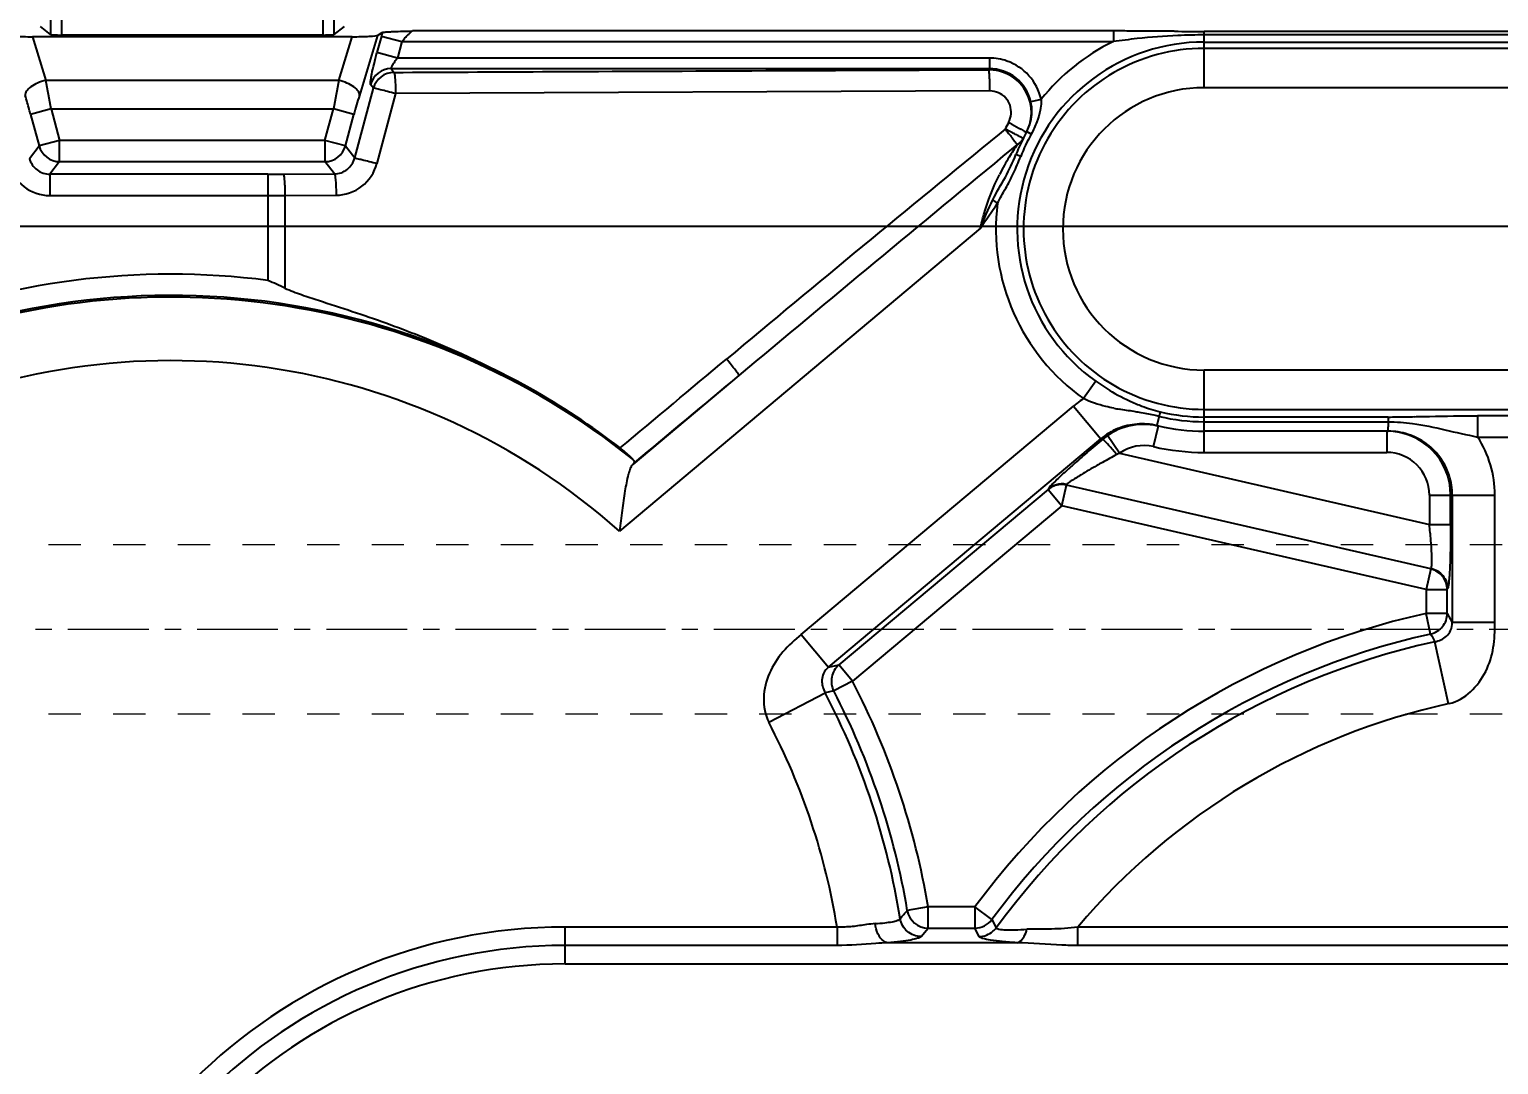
# Model space of a CAD drawing. Header units: millimetres. Extents: x 1727 to 4210, y -6182 to 759.
# Drawn here: x 2454.1 to 2523.4, y -2658.3 to -2609.5 of the extents above; entities that cross this region are included whole.
import ezdxf

# ---------------------------------------------------------------- set-up
doc = ezdxf.new("R2010")
doc.units = ezdxf.units.MM
doc.header["$LTSCALE"] = 16.335
doc.header["$PDMODE"] = 3
doc.header["$PDSIZE"] = 0.3125
doc.linetypes.add('CENTER', pattern=[0.6, 0.375, -0.075, 0.075, -0.075])
doc.linetypes.add('HIDDEN', pattern=[0.2, 0.1, -0.1])
doc.layers.get('0').update_dxf_attribs({"linetype": 'CONTINUOUS'})
doc.layers.get('Defpoints').update_dxf_attribs({"linetype": 'CONTINUOUS'})
doc.layers.add('cool', color=153, linetype='HIDDEN', lineweight=9)
doc.layers.add('dim', color=82, linetype='CONTINUOUS', lineweight=9)
doc.layers.add('DEFAULT_2', color=8, linetype='HIDDEN')
doc.styles.get("Standard").update_dxf_attribs({"font": 'txt', "width": 0.8})
doc.dimstyles.new('mold', dxfattribs={"dimtxt": 8, "dimasz": 5, "dimexe": 0, "dimexo": 0, "dimgap": 0, "dimtad": 1, "dimzin": 1, "dimtxsty": 'Standard', "dimcen": 0, "dimclrd": 4, "dimclre": 4, "dimclrt": 6, "dimazin": 0, "dimtfac": 1, "dimtofl": 0, "dimtmove": 0, "dimatfit": 3, "dimfxl": 0, "dimarcsym": 0})

# ---------------------------------------------------------------- blocks, each defined once
blk = doc.blocks.new('124')
at = {"layer": 'cool', "ltscale": 0.932966}
for p, q in [((10.142, -1344.709), (401.482, -1344.709)), ((10.142, -1352.709), (401.482, -1352.709))]:
    blk.add_line(p, q, dxfattribs=at)
at = {"layer": 'cool', "color": 1, "linetype": 'CENTER', "ltscale": 0.621977}
blk.add_line((-4.188, -1348.709), (415.812, -1348.709), dxfattribs=at)
blk = doc.blocks.new('*D602')
at = {"layer": 'Defpoints', "color": 0}
for p in [(2345.796, -2653.769), (2405.373, -2653.769), (2562.273, -2707.769)]:
    blk.add_point(p, dxfattribs=at)
at = {"layer": 'dim', "color": 4, "lineweight": -2}
blk.add_line((2405.373, -2653.769), (2330.462, -2653.769), dxfattribs=at)
at = {"layer": 'dim', "color": 6, "insert": (2338.129, -2650.852), "char_height": 5, "attachment_point": 5}
blk.add_mtext('54,00', dxfattribs=at)
blk = doc.blocks.new('*D603')
at = {"layer": 'Defpoints', "color": 0}
for p in [(2345.796, -2637.769), (2383.621, -2637.769), (2562.273, -2707.769)]:
    blk.add_point(p, dxfattribs=at)
at = {"layer": 'dim', "color": 4, "lineweight": -2}
blk.add_line((2383.621, -2637.769), (2331.129, -2637.769), dxfattribs=at)
at = {"layer": 'dim', "color": 6, "insert": (2338.462, -2634.852), "char_height": 5, "attachment_point": 5}
blk.add_mtext('70,00', dxfattribs=at)
blk = doc.blocks.new('*D604')
at = {"layer": 'Defpoints', "color": 0}
for p in [(2345.796, -2618.766), (2558.973, -2618.766), (2562.273, -2707.769)]:
    blk.add_point(p, dxfattribs=at)
at = {"layer": 'dim', "color": 4, "lineweight": -2}
blk.add_line((2558.973, -2618.766), (2330.462, -2618.766), dxfattribs=at)
at = {"layer": 'dim', "color": 6, "insert": (2338.129, -2615.849), "char_height": 5, "attachment_point": 5}
blk.add_mtext('89,00', dxfattribs=at)
blk = doc.blocks.new('*D605')
at = {"layer": 'Defpoints', "color": 0}
for p in [(2345.796, -2599.769), (2557.873, -2599.769), (2562.273, -2707.769)]:
    blk.add_point(p, dxfattribs=at)
at = {"layer": 'dim', "color": 4, "lineweight": -2}
blk.add_line((2557.873, -2599.769), (2328.462, -2599.769), dxfattribs=at)
at = {"layer": 'dim', "color": 6, "insert": (2337.129, -2596.852), "char_height": 5, "attachment_point": 5}
blk.add_mtext('108,00', dxfattribs=at)
blk = doc.blocks.new('*D606')
at = {"layer": 'Defpoints', "color": 0}
for p in [(2345.796, -2608.769), (2419.873, -2608.769), (2562.273, -2707.769)]:
    blk.add_point(p, dxfattribs=at)
at = {"layer": 'dim', "color": 4, "lineweight": -2}
blk.add_line((2419.873, -2608.769), (2330.462, -2608.769), dxfattribs=at)
at = {"layer": 'dim', "color": 6, "insert": (2338.129, -2605.852), "char_height": 5, "attachment_point": 5}
blk.add_mtext('99,00', dxfattribs=at)
blk = doc.blocks.new('*D607')
at = {"layer": 'Defpoints', "color": 0}
for p in [(2345.796, -2557.769), (2383.473, -2557.769), (2562.273, -2707.769)]:
    blk.add_point(p, dxfattribs=at)
at = {"layer": 'dim', "color": 4, "lineweight": -2}
blk.add_line((2383.473, -2557.769), (2328.462, -2557.769), dxfattribs=at)
at = {"layer": 'dim', "color": 6, "insert": (2337.129, -2554.852), "char_height": 5, "attachment_point": 5}
blk.add_mtext('150,00', dxfattribs=at)
blk = doc.blocks.new('*D608')
at = {"layer": 'Defpoints', "color": 0}
for p in [(2345.796, -2582.769), (2403.159, -2582.769), (2562.273, -2707.769)]:
    blk.add_point(p, dxfattribs=at)
at = {"layer": 'dim', "color": 4, "lineweight": -2}
blk.add_line((2403.159, -2582.769), (2327.796, -2582.769), dxfattribs=at)
at = {"layer": 'dim', "color": 6, "insert": (2336.796, -2579.852), "char_height": 5, "attachment_point": 5}
blk.add_mtext('125,00', dxfattribs=at)
blk = doc.blocks.new('*D609')
at = {"layer": 'Defpoints', "color": 0}
for p in [(2528.273, -2525.658), (2528.273, -2595.369), (2562.273, -2707.769)]:
    blk.add_point(p, dxfattribs=at)
at = {"layer": 'dim', "color": 4, "lineweight": -2}
blk.add_line((2528.273, -2595.369), (2528.273, -2510.325), dxfattribs=at)
at = {"layer": 'dim', "color": 6, "insert": (2525.356, -2517.991), "char_height": 5, "attachment_point": 5, "rotation": 90}
blk.add_mtext('34,00', dxfattribs=at)
blk = doc.blocks.new('*D610')
at = {"layer": 'Defpoints', "color": 0}
for p in [(2494.273, -2525.658), (2494.273, -2595.369), (2562.273, -2707.769)]:
    blk.add_point(p, dxfattribs=at)
at = {"layer": 'dim', "color": 4, "lineweight": -2}
blk.add_line((2494.273, -2595.369), (2494.273, -2510.325), dxfattribs=at)
at = {"layer": 'dim', "color": 6, "insert": (2491.356, -2517.991), "char_height": 5, "attachment_point": 5, "rotation": 90}
blk.add_mtext('68,00', dxfattribs=at)
blk = doc.blocks.new('*D611')
at = {"layer": 'Defpoints', "color": 0}
for p in [(2424.273, -2525.658), (2424.273, -2604.369), (2562.273, -2707.769)]:
    blk.add_point(p, dxfattribs=at)
at = {"layer": 'dim', "color": 4, "lineweight": -2}
blk.add_line((2424.273, -2604.369), (2424.273, -2507.658), dxfattribs=at)
at = {"layer": 'dim', "color": 6, "insert": (2421.356, -2516.658), "char_height": 5, "attachment_point": 5, "rotation": 90}
blk.add_mtext('138,00', dxfattribs=at)
blk = doc.blocks.new('*D612')
at = {"layer": 'Defpoints', "color": 0}
for p in [(2409.773, -2525.658), (2409.773, -2693.369), (2562.273, -2707.769)]:
    blk.add_point(p, dxfattribs=at)
at = {"layer": 'dim', "color": 4, "lineweight": -2}
blk.add_line((2409.773, -2693.369), (2409.773, -2506.991), dxfattribs=at)
at = {"layer": 'dim', "color": 6, "insert": (2406.856, -2516.325), "char_height": 5, "attachment_point": 5, "rotation": 90}
blk.add_mtext('152,50', dxfattribs=at)
blk = doc.blocks.new('*D613')
at = {"layer": 'Defpoints', "color": 0}
for p in [(2392.273, -2525.658), (2392.273, -2554.469), (2562.273, -2707.769)]:
    blk.add_point(p, dxfattribs=at)
at = {"layer": 'dim', "color": 4, "lineweight": -2}
blk.add_line((2392.273, -2554.469), (2392.273, -2508.325), dxfattribs=at)
at = {"layer": 'dim', "color": 6, "insert": (2389.356, -2516.991), "char_height": 5, "attachment_point": 5, "rotation": 90}
blk.add_mtext('170,00', dxfattribs=at)

msp = doc.modelspace()

# ---------------------------------------------------------------- linework, layer by layer
at = {"color": 7, "linetype": 'Continuous'}
for p, q in [((2455.088, -2595.026), (2455.088, -2609.699)), ((2455.614, -2609.724), (2455.614, -2594.637)), ((2467.932, -2595.035), (2467.932, -2609.724)), ((2468.458, -2595.026), (2468.458, -2609.699)), ((2455.088, -2609.699), (2454.606, -2609.329)), ((2467.932, -2609.724), (2455.614, -2609.724)), ((2468.94, -2609.329), (2468.458, -2609.699)), ((2470.518, -2609.739), (2469.656, -2612.574)), ((2470.692, -2609.775), (2470.484, -2610.551)), ((2470.518, -2609.739), (2470.738, -2609.606)), ((2470.692, -2609.775), (2471.66, -2610.035)), ((2505.227, -2609.533), (2472.167, -2609.533)), ((2505.227, -2609.533), (2505.227, -2610.035)), ((2509.511, -2609.72), (2509.511, -2609.553)), ((2615.036, -2609.553), (2509.511, -2609.553)), ((2615.036, -2609.72), (2509.511, -2609.72)), ((2454.231, -2609.803), (2454.859, -2611.865)), ((2469.315, -2609.803), (2454.231, -2609.803)), ((2468.688, -2611.865), (2469.315, -2609.803)), ((2471.66, -2610.035), (2471.452, -2610.81)), ((2471.66, -2610.035), (2505.227, -2610.035)), ((2509.511, -2612.21), (2509.512, -2610.055)), ((2509.512, -2610.055), (2615.035, -2610.055)), ((2615.035, -2610.354), (2509.512, -2610.354)), ((2471.452, -2610.81), (2470.484, -2610.551)), ((2499.378, -2610.81), (2471.452, -2610.81)), ((2499.378, -2610.81), (2499.378, -2611.312)), ((2471.151, -2611.312), (2471.287, -2611.489)), ((2471.151, -2611.312), (2499.378, -2611.312)), ((2499.378, -2611.312), (2499.35, -2611.363)), ((2468.688, -2611.865), (2454.859, -2611.865)), ((2469.44, -2615.529), (2470.319, -2612.232)), ((2470.319, -2612.232), (2470.183, -2612.055)), ((2471.363, -2612.491), (2470.485, -2615.789)), ((2499.402, -2612.366), (2471.363, -2612.491)), ((2615.036, -2612.21), (2509.511, -2612.21)), ((2455.115, -2613.213), (2454.146, -2613.473)), ((2455.115, -2613.213), (2455.513, -2614.699)), ((2455.115, -2613.213), (2468.431, -2613.213)), ((2468.033, -2614.699), (2468.431, -2613.213)), ((2469.4, -2613.473), (2468.431, -2613.213)), ((2501.822, -2612.76), (2501.333, -2612.872)), ((2454.146, -2613.473), (2454.544, -2614.959)), ((2469.002, -2614.959), (2469.4, -2613.473)), ((2500.121, -2614.163), (2499.833, -2614.399)), ((2501.354, -2614.398), (2501.168, -2614.296)), ((2454.087, -2615.555), (2454.544, -2614.959)), ((2455.513, -2614.699), (2454.544, -2614.959)), ((2455.513, -2615.702), (2455.513, -2614.699)), ((2468.033, -2614.699), (2455.513, -2614.699)), ((2468.033, -2614.699), (2468.033, -2615.702)), ((2469.002, -2614.959), (2468.033, -2614.699)), ((2469.002, -2614.959), (2469.44, -2615.529)), ((2500.685, -2614.897), (2500.42, -2615.116)), ((2455.513, -2615.702), (2455.055, -2616.298)), ((2455.513, -2615.702), (2468.033, -2615.702)), ((2468.479, -2616.283), (2468.033, -2615.702)), ((2500.856, -2615.459), (2500.659, -2615.382)), ((2455.055, -2616.298), (2455.055, -2617.301)), ((2465.343, -2616.298), (2455.055, -2616.298)), ((2465.343, -2616.298), (2465.343, -2621.308)), ((2466.064, -2616.296), (2468.479, -2616.283)), ((2455.055, -2617.301), (2466.144, -2617.299)), ((2466.144, -2617.299), (2468.558, -2617.285)), ((2466.144, -2617.299), (2466.144, -2621.675)), ((2499.761, -2617.665), (2499.538, -2617.51)), ((2498.958, -2618.848), (2481.924, -2633.141)), ((2509.511, -2627.978), (2509.511, -2625.543)), ((2615.036, -2625.543), (2509.511, -2625.543)), ((2487.561, -2625.791), (2482.549, -2629.996)), ((2504.404, -2626.069), (2503.824, -2626.887)), ((2490.5, -2638.02), (2503.342, -2627.245)), ((2503.342, -2627.245), (2504.632, -2628.783)), ((2507.442, -2627.511), (2507.286, -2628.161)), ((2509.511, -2627.398), (2615.036, -2627.398)), ((2518.195, -2627.756), (2509.511, -2627.756)), ((2518.195, -2627.756), (2518.195, -2628.221)), ((2522.414, -2627.697), (2522.414, -2628.701)), ((2533.29, -2627.697), (2522.414, -2627.697)), ((2507.125, -2629.155), (2507.352, -2628.176)), ((2509.511, -2627.978), (2518.195, -2627.978)), ((2509.511, -2629.429), (2509.511, -2628.424)), ((2518.124, -2628.424), (2509.511, -2628.424)), ((2518.124, -2628.424), (2518.124, -2629.429)), ((2491.79, -2639.558), (2504.632, -2628.783)), ((2504.632, -2628.783), (2504.729, -2628.805)), ((2505.523, -2629.46), (2504.952, -2628.635)), ((2522.414, -2628.701), (2533.29, -2628.701)), ((2505.523, -2629.46), (2520.137, -2632.829)), ((2509.511, -2629.429), (2518.123, -2629.429)), ((2502.151, -2631.174), (2492.276, -2639.46)), ((2502.163, -2631.143), (2502.151, -2631.174)), ((2502.151, -2631.174), (2502.796, -2631.943)), ((2502.796, -2631.943), (2503.021, -2630.969)), ((2503.032, -2630.938), (2503.021, -2630.969)), ((2520.203, -2634.929), (2503.021, -2630.969)), ((2502.796, -2631.943), (2492.921, -2640.229)), ((2519.979, -2635.903), (2502.796, -2631.943)), ((2520.137, -2631.438), (2520.137, -2632.829)), ((2520.137, -2631.439), (2521.14, -2631.439)), ((2521.14, -2632.829), (2521.14, -2631.439)), ((2521.22, -2631.439), (2521.22, -2637.461)), ((2521.22, -2631.439), (2523.227, -2631.439)), ((2523.227, -2637.461), (2523.227, -2631.439)), ((2520.137, -2632.829), (2521.14, -2632.829)), ((2520.203, -2634.929), (2519.979, -2635.903)), ((2520.203, -2634.929), (2520.22, -2634.899)), ((2519.979, -2635.903), (2519.979, -2637.026)), ((2519.979, -2635.903), (2520.982, -2635.903)), ((2520.982, -2635.903), (2520.999, -2635.873)), ((2520.982, -2637.026), (2520.982, -2635.903)), ((2520.196, -2638.002), (2519.979, -2637.026)), ((2520.982, -2637.026), (2519.979, -2637.026)), ((2520.982, -2637.026), (2521.22, -2637.461)), ((2523.227, -2637.461), (2521.22, -2637.461)), ((2490.5, -2638.02), (2491.79, -2639.558)), ((2521.033, -2641.295), (2520.391, -2638.366)), ((2491.79, -2639.558), (2492.276, -2639.46)), ((2492.921, -2640.229), (2492.276, -2639.46)), ((2492.921, -2640.229), (2492.034, -2640.69)), ((2488.973, -2642.165), (2491.63, -2640.774)), ((2492.034, -2640.69), (2491.63, -2640.774)), ((2496.492, -2650.883), (2495.506, -2651.049)), ((2496.492, -2651.882), (2496.492, -2650.883)), ((2498.695, -2650.883), (2496.492, -2650.883)), ((2498.695, -2650.883), (2498.695, -2651.882)), ((2499.5, -2651.476), (2498.695, -2650.883)), ((2479.36, -2653.574), (2479.36, -2651.834)), ((2492.194, -2651.834), (2479.36, -2651.834)), ((2492.194, -2651.834), (2492.194, -2652.704)), ((2496.154, -2652.28), (2496.492, -2651.882)), ((2496.492, -2651.882), (2498.695, -2651.882)), ((2498.897, -2652.28), (2498.695, -2651.882)), ((2499.5, -2651.476), (2499.705, -2651.869)), ((2503.544, -2652.704), (2503.544, -2651.834)), ((2552.16, -2651.834), (2503.544, -2651.834)), ((2492.194, -2652.704), (2479.36, -2652.704)), ((2500.672, -2652.575), (2494.583, -2652.575)), ((2552.16, -2652.704), (2503.544, -2652.704)), ((2479.36, -2653.574), (2645.185, -2653.574))]:
    msp.add_line(p, q, dxfattribs=at)
for centre, radius, start, end in [((2492.985, -2615.749), 23.079, 164.56549, 164.99997), ((2509.609, -2380.184), 229.369, 269.62421, 269.97554), ((2509.511, -2637.806), 28.086, 90.00037, 91.21098), ((2509.511, -2618.876), 8.821, 89.99108, 234.63002), ((2509.511, -2618.876), 8.522, 89.99108, 270), ((2509.511, -2618.876), 9.825, 115.85015, 141.49719), ((2510.184, -2645.448), 35.758, 96.149, 97.9682), ((2499.378, -2613.317), 2.507, 12.9655, 70.67465), ((2471.155, -2612.32), 1.008, 90.24128, 164.75868), ((2471.291, -2612.497), 1.008, 90.22947, 164.77053), ((2499.351, -2613.366), 2.002, 83.65542, 90.02061), ((2499.354, -2613.369), 2.005, 351.35045, 50.61772), ((2394.622, -2624.01), 61.449, 10.11953, 11.39928), ((2528.798, -2623.986), 61.32, 168.59938, 169.88181), ((2509.511, -2618.876), 6.666, 90, 270), ((2496.025, -2620.576), 27.556, 163.11861, 165.06215), ((2499.337, -2613.333), 2.049, 359.48616, 13.00729), ((2509.535, -2618.886), 10.533, 151.42945, 153.35534), ((2499.389, -2613.319), 2, 331.24742, 345.29177), ((2499.432, -2613.335), 1.954, 345.40832, 359.51804), ((3557.446, -3907.241), 1670.325, 129.28496, 129.856996), ((2482.542, -2649.28), 39.272, 62.86929, 63.40743), ((2509.511, -2618.876), 9.547, 151.55, 158.45628), ((2509.511, -2618.876), 9.305, 151.23105, 158.45634), ((2500.41, -2614.332), 0.624, 321.2121, 333.43504), ((2455.517, -2614.694), 1.008, 195.22948, 269.77052), ((2468.029, -2614.694), 1.008, 270.22947, 344.77053), ((4102.93, -4558.507), 2518.89, 129.50882, 129.888979), ((2512.295, -2622.666), 13.969, 146.20929, 149.09009), ((2455.054, -2615.296), 2.004, 194.98167, 270.01778), ((2510.68, -2621.729), 12.103, 151.03681, 153.42871), ((2511.303, -2622.077), 12.816, 149.0729, 151.02541), ((2465.344, -2487.306), 128.993, 269.99981, 270.32005), ((2509.511, -2618.876), 9.825, 172.91662, 234.62935), ((2460.768, -2656.931), 35.915, 82.68167, 198.9863), ((2441.385, -2674.74), 58.557, 64.98743, 65.84937), ((2460.768, -2656.931), 34.916, 60.99809, 198.98516), ((2460.768, -2656.931), 34.835, 51.25547, 235.01326), ((2460.768, -2656.931), 31.836, 48.35335, 249.1483), ((2460.45, -2657.031), 35.158, 52.28784, 60.62387), ((2510.47, -2617.526), 10.477, 234.62733, 237.09662), ((2506.578, -2631.102), 5.035, 123.16647, 127.72075), ((2506.539, -2631.054), 4.973, 127.70464, 130.00965), ((2507.273, -2617.005), 10.533, 258.93093, 260.30543), ((2509.511, -2618.876), 9.101, 256.52593, 270), ((2509.511, -2618.876), 8.88, 256.52755, 270), ((2518.154, -2580.143), 47.613, 270.04916, 271.02137), ((2517.297, -2528.913), 98.85, 270.98923, 271.24636), ((2506.644, -2631.079), 2.973, 76.98133, 130.11333), ((2506.603, -2631.225), 3.145, 94.62627, 111.76418), ((2509.511, -2618.876), 9.547, 256.93309, 270), ((2518.124, -2631.44), 3.017, 0.07274, 89.94527), ((2564.614, -2699.817), 92.892, 130.14153, 130.74543), ((2506.669, -2631.118), 2.015, 76.91604, 124.6468), ((2509.511, -2618.876), 10.553, 256.93273, 270), ((2518.209, -2631.438), 5.018, 359.99764, 33.06524), ((2545.589, -2677.713), 63.728, 130.75753, 131.51514), ((2506.159, -2630.951), 1.621, 113.12791, 118.55844), ((2518.126, -2631.44), 2.011, 0.05865, 90.06938), ((2502.794, -2631.95), 1.008, 112.13289, 129.65175), ((2527.852, -2672.392), 36.232, 102.55062, 143.58243), ((2527.852, -2672.392), 35.233, 102.55062, 143.58243), ((2527.852, -2672.392), 34.835, 102.36727, 143.90312), ((2460.768, -2656.931), 36.232, 9.60936, 27.44938), ((2460.768, -2656.931), 34.835, 9.07206, 27.63273), ((2460.768, -2656.931), 35.233, 9.60936, 27.44938), ((2527.852, -2672.392), 31.836, 102.29721, 139.77694), ((2460.768, -2656.931), 31.836, 9.21298, 27.63321), ((2313.201, -2492.23), 241.783, 318.81634, 318.93864), ((2496.503, -2650.87), 1.012, 190.21204, 269.38512), ((2479.36, -2676.664), 24.83, 90, 180), ((2498.69, -2650.871), 1.011, 270.33216, 323.26065), ((2479.36, -2676.664), 23.96, 90, 180), ((2479.36, -2676.664), 23.089, 90, 180)]:
    msp.add_arc(centre, radius, start, end, dxfattribs=at)
for centre, major_axis, ratio, start_param, end_param in [((2454.076, -2609.743), (1.053, -0.009), 0.056797, -3.046388, -1.422493), ((2455.607, -2609.697), (0.52, 0), 0.050613, -3.075635, -1.557198), ((2469.47, -2609.743), (1.053, 0.009), 0.056797, -1.719099, -0.095205)]:
    msp.add_ellipse(centre, major_axis=major_axis, ratio=ratio, start_param=start_param, end_param=end_param, dxfattribs=at)
for points, knots in [([(2467.932, -2609.724), (2467.995, -2609.724), (2468.114, -2609.722), (2468.274, -2609.72), (2468.382, -2609.706), (2468.444, -2609.709), (2468.458, -2609.699)], [0, 0, 0, 0, 0.36158, 0.677291, 0.901378, 1, 1, 1, 1]), ([(2470.738, -2609.606), (2470.754, -2609.596), (2470.814, -2609.591), (2470.923, -2609.577), (2471.082, -2609.569), (2471.348, -2609.556), (2471.713, -2609.546), (2472.014, -2609.538), (2472.167, -2609.533)], [0, 0, 0, 0, 0.039917, 0.120762, 0.234102, 0.370299, 0.67908, 1, 1, 1, 1]), ([(2471.66, -2610.035), (2471.708, -2609.975), (2471.802, -2609.864), (2471.941, -2609.712), (2472.059, -2609.605), (2472.133, -2609.54), (2472.167, -2609.533)], [0, 0, 0, 0, 0.317656, 0.611942, 0.85438, 1, 1, 1, 1]), ([(2508.104, -2609.548), (2507.386, -2609.543), (2506.427, -2609.535), (2505.468, -2609.533), (2505.227, -2609.533)], [0, 0, 0, 0, 0.748823, 1, 1, 1, 1]), ([(2508.917, -2609.727), (2508.7, -2609.731), (2507.844, -2609.76), (2506.989, -2609.827), (2506.354, -2609.895)], [0, 0, 0, 0, 0.253495, 1, 1, 1, 1]), ([(2509.513, -2610.055), (2509.513, -2610.045), (2509.508, -2609.997), (2509.512, -2609.885), (2509.511, -2609.784), (2509.511, -2609.72)], [0, 0, 0, 0, 0.089341, 0.432832, 1, 1, 1, 1]), ([(2470.183, -2612.055), (2470.173, -2612.042), (2470.176, -2611.988), (2470.181, -2611.893), (2470.206, -2611.745), (2470.257, -2611.474), (2470.349, -2611.07), (2470.436, -2610.731), (2470.484, -2610.551)], [0, 0, 0, 0, 0.030938, 0.0957, 0.19298, 0.318654, 0.635337, 1, 1, 1, 1]), ([(2471.452, -2610.81), (2471.406, -2610.869), (2471.324, -2610.975), (2471.217, -2611.136), (2471.168, -2611.22), (2471.135, -2611.305), (2471.151, -2611.312)], [0, 0, 0, 0, 0.378419, 0.695647, 0.913011, 1, 1, 1, 1]), ([(2471.287, -2611.489), (2473.624, -2611.476), (2482.978, -2611.429), (2492.333, -2611.389), (2499.35, -2611.363)], [0, 0, 0, 0, 0.249851, 1, 1, 1, 1]), ([(2471.287, -2611.489), (2471.295, -2611.496), (2471.303, -2611.53), (2471.317, -2611.592), (2471.329, -2611.689), (2471.345, -2611.872), (2471.357, -2612.144), (2471.362, -2612.372), (2471.363, -2612.491)], [0, 0, 0, 0, 0.032188, 0.096887, 0.193311, 0.320006, 0.645705, 1, 1, 1, 1]), ([(2499.402, -2612.366), (2499.402, -2612.247), (2499.398, -2612.018), (2499.39, -2611.747), (2499.379, -2611.564), (2499.371, -2611.467), (2499.361, -2611.405), (2499.356, -2611.372), (2499.35, -2611.363)], [0, 0, 0, 0, 0.35538, 0.68189, 0.808713, 0.90499, 0.96916, 1, 1, 1, 1]), ([(2454.859, -2611.865), (2454.728, -2611.897), (2454.482, -2611.979), (2454.17, -2612.152), (2453.952, -2612.341), (2453.882, -2612.507), (2453.89, -2612.574)], [0, 0, 0, 0, 0.319523, 0.610764, 0.840254, 1, 1, 1, 1]), ([(2469.656, -2612.574), (2469.664, -2612.507), (2469.595, -2612.341), (2469.377, -2612.152), (2469.065, -2611.979), (2468.819, -2611.897), (2468.688, -2611.865)], [0, 0, 0, 0, 0.159628, 0.388906, 0.680291, 1, 1, 1, 1]), ([(2471.363, -2612.491), (2471.237, -2612.458), (2471.001, -2612.397), (2470.688, -2612.312), (2470.465, -2612.266), (2470.353, -2612.231), (2470.319, -2612.232)], [0, 0, 0, 0, 0.362242, 0.679497, 0.903517, 1, 1, 1, 1]), ([(2454.146, -2613.473), (2454.126, -2613.395), (2454.044, -2613.095), (2453.957, -2612.795), (2453.89, -2612.574)], [0, 0, 0, 0, 0.257941, 1, 1, 1, 1]), ([(2501.822, -2612.76), (2501.823, -2612.802), (2501.822, -2612.977), (2501.8, -2613.152), (2501.775, -2613.281)], [0, 0, 0, 0, 0.243645, 1, 1, 1, 1]), ([(2500.284, -2613.849), (2500.335, -2613.877), (2500.532, -2613.984), (2500.727, -2614.093), (2500.871, -2614.175)], [0, 0, 0, 0, 0.26088, 1, 1, 1, 1]), ([(2500.121, -2614.162), (2500.164, -2614.214), (2500.315, -2614.402), (2500.465, -2614.592), (2500.569, -2614.732)], [0, 0, 0, 0, 0.275951, 1, 1, 1, 1]), ([(2500.969, -2614.611), (2500.97, -2614.608), (2500.952, -2614.6), (2500.934, -2614.585), (2500.888, -2614.561), (2500.801, -2614.511), (2500.652, -2614.433), (2500.524, -2614.366), (2500.45, -2614.329)], [0, 0, 0, 0, 0.017515, 0.067563, 0.149838, 0.263705, 0.583249, 1, 1, 1, 1]), ([(2500.871, -2614.175), (2500.907, -2614.196), (2500.966, -2614.232), (2501.052, -2614.278), (2501.083, -2614.308), (2501.119, -2614.322), (2501.116, -2614.328)], [0, 0, 0, 0, 0.430884, 0.743398, 0.934022, 1, 1, 1, 1]), ([(2500.569, -2614.732), (2500.578, -2614.743), (2500.607, -2614.783), (2500.636, -2614.823), (2500.656, -2614.852)], [0, 0, 0, 0, 0.291203, 1, 1, 1, 1]), ([(2454.087, -2615.555), (2454.141, -2615.762), (2454.406, -2616.142), (2454.841, -2616.299), (2455.055, -2616.298)], [0, 0, 0, 0, 0.499953, 1, 1, 1, 1]), ([(2468.479, -2616.283), (2468.693, -2616.281), (2469.126, -2616.118), (2469.386, -2615.737), (2469.44, -2615.529)], [0, 0, 0, 0, 0.498709, 1, 1, 1, 1]), ([(2468.557, -2617.285), (2468.986, -2617.283), (2469.867, -2616.983), (2470.374, -2616.204), (2470.485, -2615.789)], [0, 0, 0, 0, 0.499496, 1, 1, 1, 1]), ([(2469.44, -2615.529), (2469.474, -2615.529), (2469.586, -2615.564), (2469.812, -2615.61), (2470.127, -2615.695), (2470.363, -2615.756), (2470.485, -2615.789)], [0, 0, 0, 0, 0.09437, 0.32039, 0.649455, 1, 1, 1, 1]), ([(2499.538, -2617.51), (2499.716, -2617.14), (2500.145, -2616.462), (2500.486, -2615.734), (2500.63, -2615.37)], [0, 0, 0, 0, 0.511732, 1, 1, 1, 1]), ([(2466.064, -2616.296), (2466.073, -2616.304), (2466.082, -2616.338), (2466.096, -2616.401), (2466.109, -2616.498), (2466.125, -2616.677), (2466.139, -2616.947), (2466.143, -2617.176), (2466.144, -2617.299)], [0, 0, 0, 0, 0.033776, 0.099454, 0.196077, 0.320388, 0.63497, 1, 1, 1, 1]), ([(2468.479, -2616.283), (2468.487, -2616.29), (2468.496, -2616.323), (2468.51, -2616.384), (2468.522, -2616.48), (2468.539, -2616.663), (2468.552, -2616.935), (2468.557, -2617.165), (2468.557, -2617.285)], [0, 0, 0, 0, 0.031699, 0.095233, 0.190344, 0.31609, 0.642246, 1, 1, 1, 1]), ([(2498.958, -2618.848), (2499.004, -2618.627), (2499.221, -2617.756), (2499.556, -2616.916), (2499.856, -2616.316)], [0, 0, 0, 0, 0.251454, 1, 1, 1, 1]), ([(2499.761, -2617.665), (2499.892, -2617.43), (2500.147, -2616.96), (2500.402, -2616.489), (2500.517, -2616.247)], [0, 0, 0, 0, 0.50076, 1, 1, 1, 1]), ([(2466.144, -2621.675), (2466.398, -2621.793), (2466.926, -2621.982), (2467.989, -2622.335), (2469.323, -2622.762), (2470.912, -2623.309), (2471.961, -2623.706), (2472.481, -2623.913)], [0, 0, 0, 0, 0.124972, 0.249953, 0.49994, 0.749954, 1, 1, 1, 1]), ([(2487.561, -2625.791), (2487.561, -2625.782), (2487.544, -2625.756), (2487.515, -2625.706), (2487.461, -2625.632), (2487.356, -2625.49), (2487.193, -2625.284), (2487.053, -2625.112), (2486.978, -2625.022)], [0, 0, 0, 0, 0.028191, 0.090016, 0.184525, 0.310388, 0.63819, 1, 1, 1, 1]), ([(2504.778, -2626.322), (2504.906, -2626.405), (2505.397, -2626.708), (2505.914, -2626.969), (2506.307, -2627.134)], [0, 0, 0, 0, 0.262807, 1, 1, 1, 1]), ([(2505.25, -2627.342), (2505.122, -2627.317), (2504.633, -2627.21), (2504.154, -2627.051), (2503.824, -2626.887)], [0, 0, 0, 0, 0.262618, 1, 1, 1, 1]), ([(2506.46, -2627.541), (2506.375, -2627.527), (2506.055, -2627.475), (2505.734, -2627.428), (2505.499, -2627.387)], [0, 0, 0, 0, 0.265487, 1, 1, 1, 1]), ([(2506.307, -2627.134), (2506.394, -2627.171), (2506.764, -2627.32), (2507.146, -2627.441), (2507.442, -2627.511)], [0, 0, 0, 0, 0.237573, 1, 1, 1, 1]), ([(2507.39, -2627.727), (2507.311, -2627.708), (2507.003, -2627.638), (2506.692, -2627.58), (2506.46, -2627.541)], [0, 0, 0, 0, 0.257293, 1, 1, 1, 1]), ([(2519.447, -2627.74), (2519.676, -2627.735), (2520.665, -2627.711), (2521.655, -2627.697), (2522.414, -2627.697)], [0, 0, 0, 0, 0.232289, 1, 1, 1, 1]), ([(2519.347, -2628.06), (2519.861, -2628.126), (2520.88, -2628.366), (2521.898, -2628.595), (2522.414, -2628.701)], [0, 0, 0, 0, 0.495597, 1, 1, 1, 1]), ([(2504.763, -2628.833), (2504.759, -2628.829), (2504.748, -2628.82), (2504.737, -2628.807), (2504.728, -2628.805)], [0, 0, 0, 0, 0.378591, 1, 1, 1, 1]), ([(2505.384, -2629.527), (2505.261, -2629.381), (2505.057, -2629.148), (2504.851, -2628.914), (2504.763, -2628.833)], [0, 0, 0, 0, 0.61601, 1, 1, 1, 1]), ([(2521.069, -2630.509), (2520.923, -2630.063), (2520.418, -2629.223), (2519.577, -2628.721), (2519.13, -2628.575)], [0, 0, 0, 0, 0.49982, 1, 1, 1, 1]), ([(2482.569, -2629.762), (2482.535, -2629.723), (2482.343, -2629.528), (2482.132, -2629.353), (2481.957, -2629.218)], [0, 0, 0, 0, 0.188501, 1, 1, 1, 1]), ([(2482.619, -2629.916), (2482.626, -2629.908), (2482.648, -2629.851), (2482.6, -2629.797), (2482.569, -2629.762)], [0, 0, 0, 0, 0.185783, 1, 1, 1, 1]), ([(2482.549, -2629.996), (2482.499, -2630.051), (2482.419, -2630.211), (2482.29, -2630.628), (2482.173, -2631.292), (2482.048, -2632.182), (2481.967, -2632.815), (2481.924, -2633.141)], [0, 0, 0, 0, 0.068925, 0.162751, 0.406585, 0.694284, 1, 1, 1, 1]), ([(2482.619, -2629.916), (2482.614, -2629.922), (2482.592, -2629.949), (2482.568, -2629.976), (2482.549, -2629.996)], [0, 0, 0, 0, 0.218311, 1, 1, 1, 1]), ([(2502.819, -2630.473), (2502.733, -2630.552), (2502.578, -2630.697), (2502.398, -2630.871), (2502.285, -2630.989), (2502.223, -2631.055), (2502.185, -2631.104), (2502.163, -2631.132), (2502.163, -2631.143)], [0, 0, 0, 0, 0.372851, 0.677917, 0.798244, 0.894845, 0.964114, 1, 1, 1, 1]), ([(2503.349, -2629.995), (2503.302, -2630.037), (2503.124, -2630.195), (2502.948, -2630.354), (2502.819, -2630.473)], [0, 0, 0, 0, 0.265054, 1, 1, 1, 1]), ([(2503.705, -2630.482), (2503.62, -2630.533), (2503.465, -2630.628), (2503.262, -2630.758), (2503.126, -2630.85), (2503.058, -2630.906), (2503.035, -2630.928), (2503.032, -2630.938)], [0, 0, 0, 0, 0.36402, 0.669727, 0.891303, 0.961251, 1, 1, 1, 1]), ([(2504.715, -2629.897), (2504.625, -2629.947), (2504.286, -2630.138), (2503.95, -2630.334), (2503.705, -2630.482)], [0, 0, 0, 0, 0.263322, 1, 1, 1, 1]), ([(2503.032, -2630.938), (2502.985, -2630.927), (2502.782, -2630.898), (2502.572, -2630.932), (2502.427, -2630.989)], [0, 0, 0, 0, 0.237816, 1, 1, 1, 1]), ([(2520.22, -2634.899), (2520.234, -2634.879), (2520.243, -2634.803), (2520.255, -2634.667), (2520.254, -2634.464), (2520.244, -2634.093), (2520.206, -2633.541), (2520.163, -2633.077), (2520.137, -2632.829)], [0, 0, 0, 0, 0.035755, 0.103948, 0.202047, 0.326842, 0.639898, 1, 1, 1, 1]), ([(2521.14, -2632.829), (2521.14, -2633.193), (2521.134, -2633.876), (2521.112, -2634.686), (2521.082, -2635.232), (2521.06, -2635.53), (2521.033, -2635.733), (2521.016, -2635.841), (2520.999, -2635.873)], [0, 0, 0, 0, 0.358217, 0.671056, 0.796705, 0.895695, 0.964157, 1, 1, 1, 1]), ([(2520.982, -2635.903), (2520.981, -2635.684), (2520.824, -2635.231), (2520.418, -2634.979), (2520.203, -2634.929)], [0, 0, 0, 0, 0.499345, 1, 1, 1, 1]), ([(2520.22, -2634.899), (2520.431, -2634.948), (2520.837, -2635.197), (2520.998, -2635.65), (2520.999, -2635.873)], [0, 0, 0, 0, 0.492887, 1, 1, 1, 1]), ([(2520.197, -2638.001), (2520.413, -2637.952), (2520.823, -2637.701), (2520.981, -2637.247), (2520.982, -2637.026)], [0, 0, 0, 0, 0.500662, 1, 1, 1, 1]), ([(2520.391, -2638.366), (2520.59, -2638.324), (2520.9, -2638.197), (2521.17, -2637.832), (2521.221, -2637.589), (2521.22, -2637.461)], [0, 0, 0, 0, 0.458736, 0.711413, 1, 1, 1, 1]), ([(2521.071, -2641.283), (2521.818, -2641.12), (2522.757, -2640.136), (2523.202, -2638.651), (2523.227, -2637.855), (2523.227, -2637.461)], [0, 0, 0, 0, 0.492787, 0.746172, 1, 1, 1, 1]), ([(2490.5, -2638.02), (2490.195, -2638.276), (2489.597, -2638.806), (2488.947, -2639.826), (2488.648, -2640.996), (2488.79, -2641.816), (2488.973, -2642.165)], [0, 0, 0, 0, 0.250946, 0.501421, 0.751441, 1, 1, 1, 1]), ([(2491.79, -2639.558), (2491.692, -2639.639), (2491.538, -2639.835), (2491.432, -2640.276), (2491.534, -2640.596), (2491.63, -2640.774)], [0, 0, 0, 0, 0.288587, 0.541264, 1, 1, 1, 1]), ([(2492.276, -2639.46), (2492.108, -2639.603), (2491.861, -2640.017), (2491.933, -2640.493), (2492.034, -2640.69)], [0, 0, 0, 0, 0.499334, 1, 1, 1, 1]), ([(2493.99, -2651.669), (2493.854, -2651.685), (2493.494, -2651.723), (2492.9, -2651.829), (2492.433, -2651.84), (2492.194, -2651.834)], [0, 0, 0, 0, 0.226785, 0.602151, 1, 1, 1, 1]), ([(2493.99, -2651.669), (2494.142, -2651.661), (2494.413, -2651.641), (2494.771, -2651.592), (2495.009, -2651.534), (2495.141, -2651.478), (2495.167, -2651.438)], [0, 0, 0, 0, 0.376942, 0.67414, 0.882959, 1, 1, 1, 1]), ([(2494.583, -2652.575), (2494.511, -2652.565), (2494.308, -2652.466), (2494.085, -2652.138), (2494.008, -2651.834), (2493.99, -2651.669)], [0, 0, 0, 0, 0.190731, 0.564192, 1, 1, 1, 1]), ([(2496.154, -2652.28), (2495.924, -2652.278), (2495.451, -2652.105), (2495.205, -2651.665), (2495.167, -2651.438)], [0, 0, 0, 0, 0.500007, 1, 1, 1, 1]), ([(2498.897, -2652.28), (2499.129, -2652.279), (2499.445, -2652.152), (2499.66, -2651.93), (2499.705, -2651.869)], [0, 0, 0, 0, 0.753956, 1, 1, 1, 1]), ([(2499.705, -2651.869), (2499.711, -2651.886), (2499.756, -2651.914), (2499.898, -2651.95), (2500.185, -2651.972), (2500.623, -2651.969), (2500.961, -2651.952), (2501.148, -2651.94)], [0, 0, 0, 0, 0.035815, 0.098184, 0.307033, 0.615997, 1, 1, 1, 1]), ([(2500.672, -2652.575), (2500.723, -2652.566), (2500.866, -2652.498), (2501.04, -2652.272), (2501.118, -2652.06), (2501.148, -2651.94)], [0, 0, 0, 0, 0.188167, 0.55315, 1, 1, 1, 1]), ([(2503.544, -2651.834), (2503.135, -2651.893), (2502.334, -2651.95), (2501.534, -2651.915), (2501.148, -2651.94)], [0, 0, 0, 0, 0.516853, 1, 1, 1, 1]), ([(2494.583, -2652.575), (2494.397, -2652.582), (2493.601, -2652.633), (2492.806, -2652.704), (2492.194, -2652.704)], [0, 0, 0, 0, 0.232598, 1, 1, 1, 1]), ([(2496.154, -2652.28), (2496.115, -2652.326), (2495.941, -2652.386), (2495.624, -2652.46), (2495.148, -2652.525), (2494.786, -2652.559), (2494.583, -2652.575)], [0, 0, 0, 0, 0.112242, 0.32039, 0.620438, 1, 1, 1, 1]), ([(2500.672, -2652.575), (2500.443, -2652.56), (2500.029, -2652.528), (2499.492, -2652.464), (2499.14, -2652.4), (2498.964, -2652.336), (2498.907, -2652.301), (2498.897, -2652.28)], [0, 0, 0, 0, 0.378161, 0.68558, 0.897437, 0.962162, 1, 1, 1, 1]), ([(2503.544, -2652.704), (2503.297, -2652.704), (2502.339, -2652.68), (2501.383, -2652.598), (2500.672, -2652.575)], [0, 0, 0, 0, 0.25731, 1, 1, 1, 1])]:
    msp.add_open_spline(points, degree=3, knots=knots, dxfattribs=at)
for points in [[(2500.208, -2610.951), (2499.943, -2610.859), (2499.659, -2610.81), (2499.378, -2610.81)], [(2500.628, -2611.748), (2500.283, -2611.473), (2499.819, -2611.311), (2499.378, -2611.312)], [(2500.626, -2611.82), (2500.332, -2611.578), (2499.951, -2611.418), (2499.572, -2611.376)], [(2501.333, -2612.872), (2501.235, -2612.441), (2500.973, -2612.024), (2500.628, -2611.748)], [(2499.809, -2612.451), (2499.682, -2612.395), (2499.541, -2612.365), (2499.402, -2612.366)], [(2500.143, -2612.689), (2500.05, -2612.588), (2499.934, -2612.506), (2499.809, -2612.451)], [(2500.352, -2613.039), (2500.307, -2612.911), (2500.235, -2612.789), (2500.143, -2612.689)], [(2500.403, -2613.448), (2500.414, -2613.311), (2500.396, -2613.169), (2500.352, -2613.039)], [(2500.284, -2613.849), (2500.351, -2613.726), (2500.392, -2613.587), (2500.403, -2613.448)], [(2501.116, -2614.328), (2501.226, -2614.126), (2501.301, -2613.901), (2501.336, -2613.674)], [(2501.62, -2613.822), (2501.546, -2614.02), (2501.456, -2614.213), (2501.354, -2614.398)], [(2501.775, -2613.281), (2501.739, -2613.466), (2501.686, -2613.647), (2501.62, -2613.822)], [(2500.656, -2614.852), (2500.666, -2614.867), (2500.676, -2614.882), (2500.686, -2614.897)], [(2500.686, -2614.897), (2500.766, -2614.853), (2500.84, -2614.794), (2500.897, -2614.723)], [(2500.517, -2616.247), (2500.639, -2615.989), (2500.748, -2615.724), (2500.856, -2615.459)], [(2498.958, -2618.848), (2499.131, -2618.394), (2499.327, -2617.948), (2499.538, -2617.51)], [(2498.958, -2618.848), (2499.217, -2618.448), (2499.49, -2618.056), (2499.761, -2617.665)], [(2472.481, -2623.913), (2474.27, -2624.625), (2476.019, -2625.449), (2477.697, -2626.393)], [(2481.957, -2629.218), (2483.631, -2627.819), (2485.305, -2626.421), (2486.978, -2625.022)], [(2487.561, -2625.791), (2485.914, -2627.166), (2484.266, -2628.541), (2482.619, -2629.916)], [(2505.436, -2628.304), (2505.147, -2628.42), (2504.871, -2628.582), (2504.632, -2628.783)], [(2507.286, -2628.161), (2506.982, -2628.088), (2506.661, -2628.065), (2506.349, -2628.09)], [(2518.195, -2627.978), (2518.58, -2627.992), (2518.965, -2628.012), (2519.347, -2628.06)], [(2519.13, -2628.575), (2518.83, -2628.476), (2518.511, -2628.424), (2518.195, -2628.424)], [(2505.384, -2629.527), (2505.16, -2629.648), (2504.937, -2629.772), (2504.715, -2629.897)], [(2521.219, -2631.439), (2521.22, -2631.125), (2521.167, -2630.808), (2521.069, -2630.509)], [(2502.427, -2630.989), (2502.332, -2631.026), (2502.241, -2631.078), (2502.163, -2631.143)], [(2503.021, -2630.969), (2502.823, -2630.923), (2502.602, -2630.94), (2502.414, -2631.017)], [(2520.197, -2638.001), (2520.262, -2638.123), (2520.326, -2638.245), (2520.391, -2638.366)]]:
    msp.add_open_spline(points, degree=3, dxfattribs=at)
at = {"layer": 'DEFAULT_2', "color": 8, "linetype": 'HIDDEN'}
for p, q in [((2509.511, -2628.424), (2509.511, -2627.978)), ((2518.124, -2628.424), (2518.195, -2628.424)), ((2518.195, -2628.424), (2518.195, -2628.221)), ((2521.14, -2631.439), (2521.22, -2631.439))]:
    msp.add_line(p, q, dxfattribs=at)
for start, end in [(151.23105, 151.55), (256.52841, 256.93309)]:
    msp.add_arc((2509.511, -2618.876), 9.547, start, end, dxfattribs=at)

# ---------------------------------------------------------------- block references
msp.add_blockref('124', (2356.462, -1289.06))

# ---------------------------------------------------------------- dimensions: what is measured, and where the dimension line sits
at = {"layer": 'dim'}
for feature_location, offset, dtype, picture, middle in [((2409.773, -2693.369), (0, 167.711), 1, '*D612', (2406.856, -2516.325)), ((2424.273, -2604.369), (0, 78.711), 1, '*D611', (2421.356, -2516.658)), ((2392.273, -2554.469), (0, 28.811), 1, '*D613', (2389.356, -2516.991)), ((2494.273, -2595.369), (0, 69.711), 1, '*D610', (2491.356, -2517.991)), ((2528.273, -2595.369), (0, 69.711), 1, '*D609', (2525.356, -2517.991)), ((2383.473, -2557.769), (-37.677, 0), 0, '*D607', (2337.129, -2554.852)), ((2403.159, -2582.769), (-57.363, 0), 0, '*D608', (2336.796, -2579.852)), ((2557.873, -2599.769), (-212.077, 0), 0, '*D605', (2337.129, -2596.852)), ((2419.873, -2608.769), (-74.077, 0), 0, '*D606', (2338.129, -2605.852)), ((2558.973, -2618.766), (-213.177, 0), 0, '*D604', (2338.129, -2615.849)), ((2383.621, -2637.769), (-37.825, 0), 0, '*D603', (2338.462, -2634.852)), ((2405.373, -2653.769), (-59.577, 0), 0, '*D602', (2338.129, -2650.852))]:
    dim = msp.add_ordinate_dim(feature_location=feature_location, offset=offset, dtype=dtype, origin=(2562.273, -2707.769), dimstyle='mold', override={"dimtxt": 5, "dimasz": 2}, dxfattribs=at)
    dim.commit()
    dim.dimension.update_dxf_attribs({"geometry": picture, "text_midpoint": middle})

doc.saveas('drawing.dxf')
